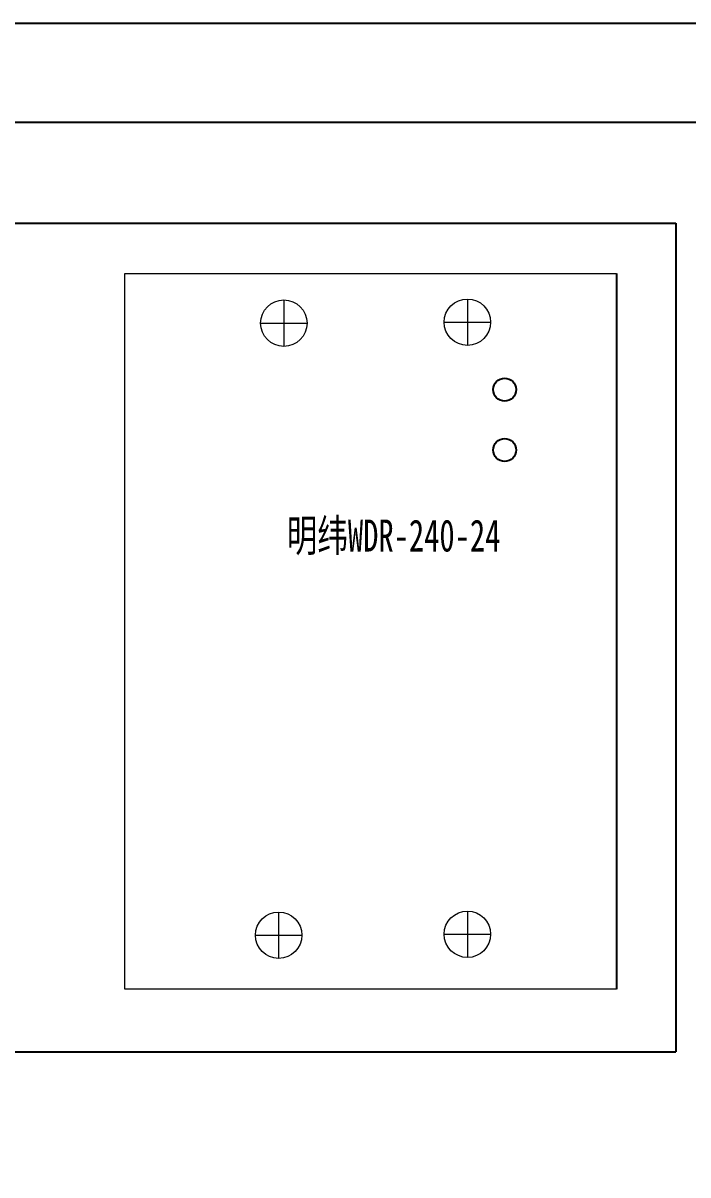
# Model space of a CAD drawing. Header units: millimetres. Extents: x -300 to 4128, y -106 to 2458.
# Drawn here: x 3032.6 to 3148.9, y 1554.5 to 1756 of the extents above; entities that cross this region are included whole.
import ezdxf

# ---------------------------------------------------------------- set-up
doc = ezdxf.new("R2010")
doc.units = ezdxf.units.MM
doc.styles.get("Standard").update_dxf_attribs({"font": ''})
doc.styles.add('宋', font='', dxfattribs={"width": 0.7})
doc.styles.get('Standard').set_extended_font_data('SimSun')
doc.styles.get('宋').set_extended_font_data('SimSun')
doc.dimstyles.new('ISO-25', dxfattribs={"dimtxt": 2.5, "dimasz": 2.5, "dimexe": 1.25, "dimexo": 0.625, "dimtad": 1, "dimtxsty": 'Standard', "dimcen": 2.5, "dimadec": 0, "dimazin": 0, "dimtfac": 1, "dimtmove": 0, "dimatfit": 3, "dimfxl": 1, "dimarcsym": 0})

# ---------------------------------------------------------------- blocks, each defined once
blk = doc.blocks.new('*D81')
at = {"color": 0, "lineweight": -2}
for p, q in [((2011.13, 1755.39), (2011.13, 1737.43)), ((3461.13, 1755.39), (3461.13, 1737.43)), ((2013.63, 1738.68), (3458.63, 1738.68))]:
    blk.add_line(p, q, dxfattribs=at)
at = {"color": 0}
for points in [[(2013.63, 1739.1), (2013.63, 1738.27), (2011.13, 1738.68)], [(3458.63, 1738.27), (3458.63, 1739.1), (3461.13, 1738.68)]]:
    blk.add_solid(points, dxfattribs=at)
at = {"layer": 'Defpoints', "color": 0}
for p in [(2011.13, 1756.02), (3461.13, 1756.02), (3461.13, 1738.68)]:
    blk.add_point(p, dxfattribs=at)
at = {"color": 0, "insert": (2652.85, 1744.31), "char_height": 2.5, "attachment_point": 5}
blk.add_mtext('{\\H4x;1450}', dxfattribs=at)

msp = doc.modelspace()

# ---------------------------------------------------------------- linework, layer by layer
for p, q in [((2046.126, 1721.019), (3146.743, 1721.019)), ((3146.743, 1721.019), (3146.743, 1576.019)), ((3136.395, 1712.204), (3136.395, 1587.004)), ((2046.126, 1576.019), (3146.743, 1576.019))]:
    msp.add_line(p, q)
at = {"lineweight": 0}
for p, q in [((3050.395, 1587.004), (3050.395, 1712.204)), ((3050.395, 1712.204), (3136.395, 1712.204)), ((3078.193, 1707.573), (3078.193, 1699.456)), ((3110.289, 1707.737), (3110.289, 1699.62)), ((3074.134, 1703.515), (3082.252, 1703.515)), ((3106.23, 1703.679), (3114.347, 1703.679)), ((3077.284, 1600.49), (3077.284, 1592.373)), ((3110.289, 1600.654), (3110.289, 1592.537)), ((3073.226, 1596.432), (3081.343, 1596.432)), ((3106.23, 1596.596), (3114.347, 1596.596)), ((3136.395, 1587.004), (3050.395, 1587.004))]:
    msp.add_line(p, q, dxfattribs=at)
msp.add_lwpolyline([(3146.743, 1296.019), (2011.126, 1296.019), (2011.126, 1756.019), (3461.126, 1756.019), (3461.126, 1296.019)])
for centre in [(3078.193, 1703.515), (3110.289, 1703.679), (3077.284, 1596.432), (3110.289, 1596.596)]:
    msp.add_circle(centre, 4.059, dxfattribs=at)
at = {"color": 0, "linetype": 'Continuous'}
for centre in [(3116.809, 1691.889), (3116.809, 1681.32)]:
    msp.add_circle(centre, 2.01, dxfattribs=at)

# ---------------------------------------------------------------- texts
at = {"lineweight": 0, "insert": (3078.702, 1669.162), "char_height": 5.6, "width": 37.18515, "attachment_point": 1, "style": '宋'}
msp.add_mtext('明纬WDR-240-24 ', dxfattribs=at)

# ---------------------------------------------------------------- dimensions: what is measured, and where the dimension line sits
dim = msp.add_linear_dim(base=(3461.126, 1738.684), p1=(2011.126, 1756.019), p2=(3461.126, 1756.019), text='{\\H4x;<>}', dimstyle='ISO-25', override={"dimtxsty": 'Standard'})
dim.commit()
dim.dimension.update_dxf_attribs({"geometry": '*D81', "text_midpoint": (2652.85, 1738.684), "dimtype": 160})

doc.saveas('drawing.dxf')
